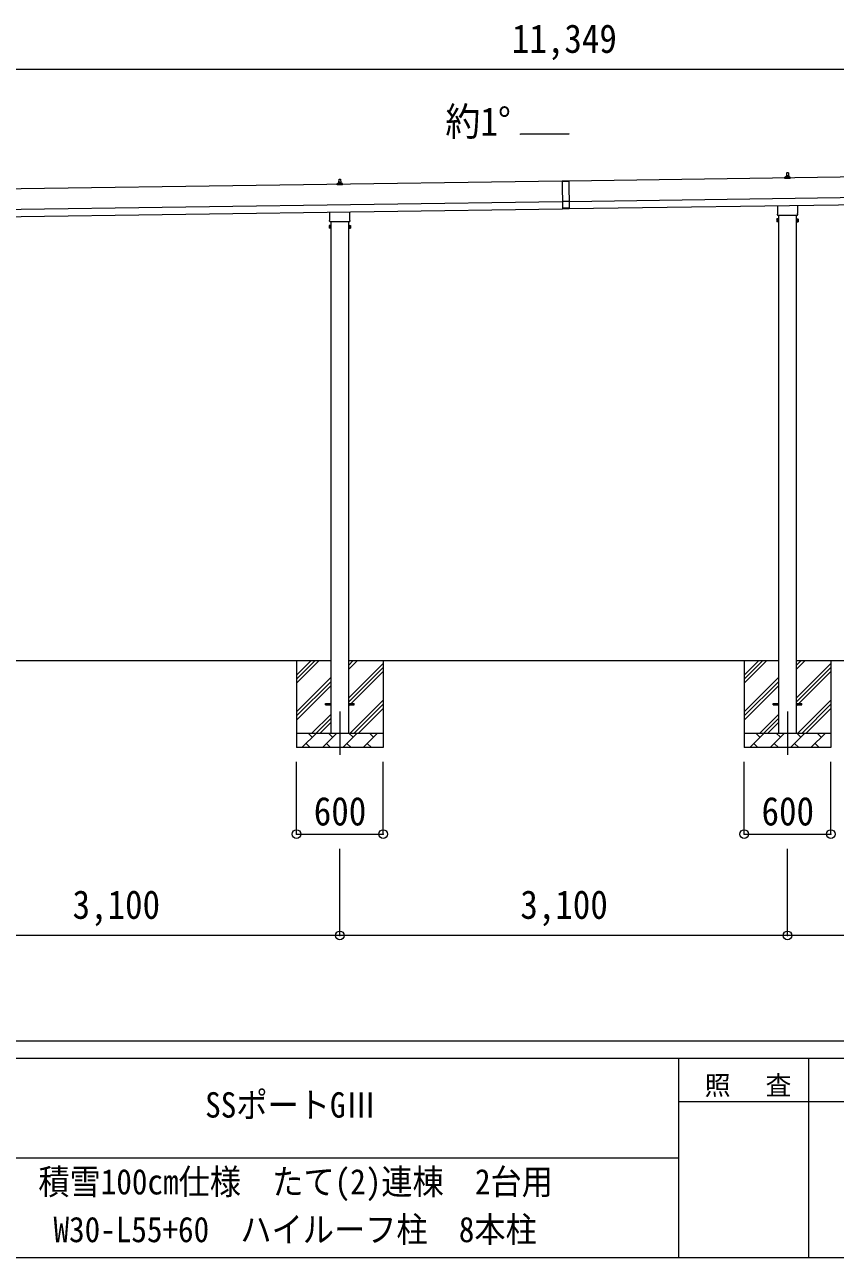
# Model space of a CAD drawing. Units: millimetres at full size, sheet at 1:60. Extents: x -16864 to 16864, y -11640 to 11640.
# Drawn here: x 875 to 6488, y -11640 to -3101 of the extents above; entities that cross this region are included whole.
import ezdxf
from ezdxf.enums import TextEntityAlignment as Align

# ---------------------------------------------------------------- set-up
doc = ezdxf.new("R2010")
doc.units = ezdxf.units.MM
doc.header["$LTSCALE"] = 60
doc.header["$PDMODE"] = 32
doc.header["$PDSIZE"] = 60
doc.linetypes.add('CHAIN1', pattern=[8, 5, -1, 1, -1])
for name, color, linetype, lineweight in [('0-1_Defpoints', 7, 'CHAIN1', 9), ('0-2_TEXT1', 4, 'Continuous', 9), ('0-3_SHAPE', 7, 'Continuous', 9), ('0-7_PARTS2', 7, 'Continuous', 9), ('0-8_TABLE1', 6, 'Continuous', 9), ('F-0', 7, 'Continuous', 9)]:
    doc.layers.add(name, color=color, linetype=linetype, lineweight=lineweight)
doc.styles.add('ＭＳ ゴシック', font='')
doc.styles.get('ＭＳ ゴシック').set_extended_font_data('MS Gothic')

msp = doc.modelspace()

# ---------------------------------------------------------------- linework, layer by layer
at = {"layer": '0-1_Defpoints'}
for p, q in [((3056.7, -7858.64), (3056.7, -8207.64)), ((6156.7, -7858.64), (6156.7, -8207.64))]:
    msp.add_line(p, q, dxfattribs=at)
at = {"layer": '0-2_TEXT1'}
for p, q in [((4644.6, -3857.81), (4308.6, -3862.61)), ((3051, -4195.1), (3051.73, -4171.57)), ((3052.73, -4170.6), (3061.28, -4170.6)), ((3062.28, -4171.57), (3063, -4195.1)), ((10247.38, -4105.22), (4641.76, -4185.3)), ((6138.75, -4166.31), (6138.75, -4158.6)), ((6175.25, -4166.31), (6138.75, -4166.31)), ((6139.14, -4157.81), (6174.87, -4157.81)), ((6139.52, -4157.63), (6146.24, -4156)), ((6146.62, -4155.81), (6167.39, -4155.81)), ((6147, -4155.03), (6147, -4150.81)), ((6148, -4150.81), (6166, -4150.81)), ((6151, -4150.81), (6151.73, -4127.29)), ((6152.73, -4126.31), (6161.28, -4126.31)), ((6162.28, -4127.29), (6163, -4150.81)), ((6167, -4155.03), (6167, -4150.81)), ((6174.49, -4157.63), (6167.77, -4156)), ((6175.25, -4166.31), (6175.25, -4158.6)), ((4596.76, -4185.95), (-1033.7, -4266.38)), ((3038.75, -4210.6), (3038.75, -4202.88)), ((3075.25, -4210.6), (3038.75, -4210.6)), ((3039.14, -4202.1), (3074.87, -4202.1)), ((3039.52, -4201.91), (3046.24, -4200.28)), ((3046.62, -4200.1), (3067.39, -4200.1)), ((3047, -4199.31), (3047, -4195.1)), ((3048, -4195.1), (3066, -4195.1)), ((3067, -4199.31), (3067, -4195.1)), ((3074.49, -4201.91), (3067.77, -4200.28)), ((3075.25, -4210.6), (3075.25, -4202.88)), ((4596.75, -4184.95), (4641.75, -4184.3)), ((4596.75, -4184.95), (4599.5, -4377.43)), ((4641.76, -4185.3), (4596.76, -4185.95)), ((4641.75, -4184.3), (4644.5, -4376.79)), ((4643.76, -4325.29), (10249.38, -4245.21)), ((-1031.7, -4406.37), (4598.76, -4325.93)), ((4643.77, -4326.29), (4598.78, -4326.93)), ((4644.47, -4375.29), (10250.09, -4295.21)), ((6088.4, -4410.3), (6088.4, -4354.66)), ((6225, -4352.71), (6225, -4410.3)), ((-1030.99, -4456.36), (4599.48, -4375.93)), ((2988.4, -4454.58), (2988.4, -4398.94)), ((3125, -4396.99), (3125, -4454.58)), ((4644.42, -4371.79), (4599.43, -4372.43)), ((4644.5, -4376.79), (4599.5, -4377.43)), ((6086.7, -4419.07), (6086.7, -4413.57)), ((6224.63, -4422.57), (6088.76, -4422.57)), ((6094.2, -4422.57), (6094.2, -8008.64)), ((6219.2, -8008.64), (6219.2, -4422.57)), ((6226.7, -4413.57), (6226.7, -4419.07)), ((2982.7, -4492.86), (2983.46, -4491.54)), ((2982.7, -4492.86), (2982.7, -4509.86)), ((2982.7, -4509.86), (2983.46, -4511.17)), ((2989.7, -4496.45), (2983.46, -4496.45)), ((2989.7, -4506.26), (2983.46, -4506.26)), ((2989.7, -4511.17), (2983.46, -4511.17)), ((2986.7, -4463.36), (2986.7, -4457.86)), ((3124.63, -4466.86), (2988.76, -4466.86)), ((2992.2, -4510.56), (2989.7, -4510.56)), ((2994.2, -4466.86), (2994.2, -8008.64)), ((3119.2, -8008.64), (3119.2, -4466.86)), ((3121.2, -4510.56), (3123.7, -4510.56)), ((3123.7, -4496.45), (3129.94, -4496.45)), ((3123.7, -4506.26), (3129.94, -4506.26)), ((3123.7, -4511.17), (3129.94, -4511.17)), ((3126.7, -4457.86), (3126.7, -4463.36)), ((3130.7, -4492.86), (3129.94, -4491.54)), ((3130.7, -4509.86), (3129.94, -4511.17)), ((3130.7, -4492.86), (3130.7, -4509.86)), ((6082.7, -4448.57), (6083.46, -4447.26)), ((6082.7, -4448.57), (6082.7, -4465.57)), ((6082.7, -4465.57), (6083.46, -4466.89)), ((6089.7, -4452.16), (6083.46, -4452.16)), ((6089.7, -4461.98), (6083.46, -4461.98)), ((6089.7, -4466.89), (6083.46, -4466.89)), ((6092.2, -4466.27), (6089.7, -4466.27)), ((6221.2, -4466.27), (6223.7, -4466.27)), ((6223.7, -4452.16), (6229.94, -4452.16)), ((6223.7, -4461.98), (6229.94, -4461.98)), ((6223.7, -4466.89), (6229.94, -4466.89)), ((6230.7, -4448.57), (6229.94, -4447.26)), ((6230.7, -4465.57), (6229.94, -4466.89)), ((6230.7, -4448.57), (6230.7, -4465.57)), ((2956.7, -7804.14), (2994.2, -7804.14)), ((2956.7, -7813.14), (2956.7, -7804.14)), ((2956.7, -7804.14), (2994.2, -7804.14)), ((2956.7, -7813.14), (2956.7, -7804.14)), ((2956.7, -7813.14), (2994.2, -7813.14)), ((2956.7, -7813.14), (2994.2, -7813.14)), ((3119.2, -7804.14), (3156.7, -7804.14)), ((3119.2, -7804.14), (3156.7, -7804.14)), ((3119.2, -7813.14), (3156.7, -7813.14)), ((3119.2, -7813.14), (3156.7, -7813.14)), ((3156.7, -7813.14), (3156.7, -7804.14)), ((3156.7, -7813.14), (3156.7, -7804.14)), ((6056.7, -7804.14), (6094.2, -7804.14)), ((6056.7, -7813.14), (6056.7, -7804.14)), ((6056.7, -7804.14), (6094.2, -7804.14)), ((6056.7, -7813.14), (6056.7, -7804.14)), ((6056.7, -7813.14), (6094.2, -7813.14)), ((6056.7, -7813.14), (6094.2, -7813.14)), ((6219.2, -7804.14), (6256.7, -7804.14)), ((6219.2, -7804.14), (6256.7, -7804.14)), ((6219.2, -7813.14), (6256.7, -7813.14)), ((6219.2, -7813.14), (6256.7, -7813.14)), ((6256.7, -7813.14), (6256.7, -7804.14)), ((6256.7, -7813.14), (6256.7, -7804.14))]:
    msp.add_line(p, q, dxfattribs=at)
for points in [[(2989.7, -4511.17), (2989.7, -4491.54), (2983.46, -4491.54)], [(2989.7, -4510.56), (2989.7, -4492.16), (2992.2, -4492.16)], [(3123.7, -4510.56), (3123.7, -4492.16), (3121.2, -4492.16)], [(3123.7, -4511.17), (3123.7, -4491.54), (3129.94, -4491.54)], [(6089.7, -4466.89), (6089.7, -4447.26), (6083.46, -4447.26)], [(6089.7, -4466.27), (6089.7, -4447.87), (6092.2, -4447.87)], [(6223.7, -4466.27), (6223.7, -4447.87), (6221.2, -4447.87)], [(6223.7, -4466.89), (6223.7, -4447.26), (6229.94, -4447.26)]]:
    msp.add_lwpolyline(points, dxfattribs=at)
for points in [[(2992.2, -4511.86), (2992.2, -4490.86), (2994.2, -4490.86), (2994.2, -4511.86)], [(3121.2, -4511.86), (3121.2, -4490.86), (3119.2, -4490.86), (3119.2, -4511.86)], [(6092.2, -4467.57), (6092.2, -4446.57), (6094.2, -4446.57), (6094.2, -4467.57)], [(6221.2, -4467.57), (6221.2, -4446.57), (6219.2, -4446.57), (6219.2, -4467.57)]]:
    msp.add_lwpolyline(points, close=True, dxfattribs=at)
for centre, radius, start, end in [((3052.73, -4171.6), 1, 90, 178.60509), ((3061.28, -4171.6), 1, 1.39491, 90), ((6139.75, -4158.6), 1, 103.62699, 180), ((6146, -4155.03), 1, 283.62699, 0), ((6151.09, -4151.45), 4.13, 90, 171.17633), ((6148, -4151.81), 1, 90, 180), ((6152.73, -4127.31), 1, 90, 178.60509), ((6160.34, -4150.81), 4.83, 133.60282, 180), ((6153.67, -4150.81), 4.83, 0, 46.39718), ((6161.28, -4127.31), 1, 1.39491, 90), ((6162.92, -4151.45), 4.13, 8.82367, 90), ((6166, -4151.81), 1, 0, 90), ((6168, -4155.03), 1, 180, 256.37301), ((6174.25, -4158.6), 1, 0, 76.37301), ((3039.75, -4202.88), 1, 103.62699, 180), ((3046, -4199.31), 1, 283.62699, 0), ((3051.09, -4195.73), 4.13, 90, 171.17633), ((3048, -4196.1), 1, 90, 180), ((3060.34, -4195.1), 4.83, 133.60282, 180), ((3053.67, -4195.1), 4.83, 0, 46.39718), ((3062.92, -4195.73), 4.13, 8.82367, 90), ((3066, -4196.1), 1, 0, 90), ((3068, -4199.31), 1, 180, 256.37301), ((3074.25, -4202.88), 1, 0, 76.37301), ((6090.7, -4413.57), 4, 125.09963, 180), ((6090.7, -4419.07), 4, 180, 194.47751), ((6090.7, -4419.07), 4, 194.47751, 241.04498), ((6222.7, -4419.07), 4, 298.95502, 345.52249), ((6222.7, -4413.57), 4, 0, 54.90037), ((6222.7, -4419.07), 4, 345.52249, 0), ((2987.04, -4494), 4.34, 145.61575, 214.38425), ((2998.94, -4501.36), 16.24, 162.41205, 197.58795), ((2987.04, -4508.72), 4.34, 145.61575, 214.38425), ((2990.7, -4457.86), 4, 125.09963, 180), ((2990.7, -4463.36), 4, 180, 194.47751), ((2990.7, -4463.36), 4, 194.47751, 241.04498), ((3122.7, -4463.36), 4, 298.95502, 345.52249), ((3122.7, -4457.86), 4, 0, 54.90037), ((3122.7, -4463.36), 4, 345.52249, 0), ((3126.35, -4494), 4.34, 325.61575, 34.38425), ((3114.46, -4501.36), 16.24, 342.41205, 17.58795), ((3126.35, -4508.72), 4.34, 325.61575, 34.38425), ((6087.04, -4449.71), 4.34, 145.61575, 214.38425), ((6087.04, -4464.43), 4.34, 145.61575, 214.38425), ((6098.94, -4457.07), 16.24, 162.41205, 197.58795), ((6226.35, -4449.71), 4.34, 325.61575, 34.38425), ((6214.46, -4457.07), 16.24, 342.41205, 17.58795), ((6226.35, -4464.43), 4.34, 325.61575, 34.38425)]:
    msp.add_arc(centre, radius, start, end, dxfattribs=at)
at = {"layer": '0-3_SHAPE'}
for p, q in [((2994.2, -7508.64), (19.2, -7508.64)), ((2756.7, -7508.64), (2756.7, -8108.64)), ((2756.7, -7607.12), (2855.18, -7508.64)), ((2756.7, -7663.69), (2911.75, -7508.64)), ((2756.7, -7635.41), (2883.46, -7508.64)), ((6094.2, -7508.64), (3119.2, -7508.64)), ((3119.2, -7565.75), (3176.31, -7508.64)), ((3119.2, -7537.47), (3148.02, -7508.64)), ((3356.7, -7508.64), (3356.7, -8108.64)), ((5856.7, -7508.64), (5856.7, -8108.64)), ((5856.7, -7607.12), (5955.18, -7508.64)), ((5856.7, -7663.69), (6011.75, -7508.64)), ((5856.7, -7635.41), (5983.46, -7508.64)), ((9194.2, -7508.64), (6219.2, -7508.64)), ((6219.2, -7565.75), (6276.31, -7508.64)), ((6219.2, -7537.47), (6248.02, -7508.64)), ((6456.7, -7508.64), (6456.7, -8108.64)), ((3119.2, -7763.74), (3356.7, -7526.24)), ((3119.2, -7792.02), (3356.7, -7554.52)), ((3119.2, -7820.31), (3356.7, -7582.81)), ((6219.2, -7763.74), (6456.7, -7526.24)), ((6219.2, -7792.02), (6456.7, -7554.52)), ((6219.2, -7820.31), (6456.7, -7582.81)), ((2756.7, -7861.68), (2994.2, -7624.18)), ((2756.7, -7889.97), (2994.2, -7652.47)), ((2756.7, -7918.25), (2994.2, -7680.75)), ((5856.7, -7861.68), (6094.2, -7624.18)), ((5856.7, -7889.97), (6094.2, -7652.47)), ((5856.7, -7918.25), (6094.2, -7680.75)), ((3128.85, -8008.64), (3356.7, -7780.8)), ((3157.14, -8008.64), (3356.7, -7809.08)), ((3185.42, -8008.64), (3356.7, -7837.37)), ((6228.85, -8008.64), (6456.7, -7780.8)), ((6257.14, -8008.64), (6456.7, -7809.08)), ((6285.42, -8008.64), (6456.7, -7837.37)), ((2864.3, -8008.64), (2994.2, -7878.74)), ((2892.58, -8008.64), (2994.2, -7907.02)), ((2920.86, -8008.64), (2994.2, -7935.31)), ((5964.3, -8008.64), (6094.2, -7878.74)), ((5992.58, -8008.64), (6094.2, -7907.02)), ((6020.86, -8008.64), (6094.2, -7935.31)), ((2756.7, -8008.64), (3356.7, -8008.64)), ((2794.56, -8108.64), (2894.56, -8008.64)), ((2866.01, -8037.2), (2837.46, -8008.64)), ((2935.99, -8108.64), (3035.99, -8008.64)), ((3007.43, -8037.2), (2978.88, -8008.64)), ((3077.41, -8108.64), (3177.41, -8008.64)), ((3148.85, -8037.2), (3120.3, -8008.64)), ((3218.83, -8108.64), (3318.83, -8008.64)), ((3290.27, -8037.2), (3261.72, -8008.64)), ((5856.7, -8008.64), (6456.7, -8008.64)), ((5894.56, -8108.64), (5994.56, -8008.64)), ((5966.01, -8037.2), (5937.46, -8008.64)), ((6035.99, -8108.64), (6135.99, -8008.64)), ((6107.43, -8037.2), (6078.88, -8008.64)), ((6177.41, -8108.64), (6277.41, -8008.64)), ((6248.85, -8037.2), (6220.3, -8008.64)), ((6318.83, -8108.64), (6418.83, -8008.64)), ((6390.27, -8037.2), (6361.72, -8008.64)), ((3356.7, -8108.64), (2756.7, -8108.64)), ((2823.12, -8080.09), (2851.67, -8108.64)), ((2964.54, -8080.09), (2993.09, -8108.64)), ((3105.96, -8080.09), (3134.51, -8108.64)), ((3247.38, -8080.09), (3275.94, -8108.64)), ((6456.7, -8108.64), (5856.7, -8108.64)), ((5923.12, -8080.09), (5951.67, -8108.64)), ((6064.54, -8080.09), (6093.09, -8108.64)), ((6205.96, -8080.09), (6234.51, -8108.64)), ((6347.38, -8080.09), (6375.94, -8108.64))]:
    msp.add_line(p, q, dxfattribs=at)
at = {"layer": '0-7_PARTS2', "color": 4}
for p, q in [((4308.6, -3862.61), (4308.6, -3857.81)), ((4308.6, -3857.81), (4644.6, -3857.81))]:
    msp.add_line(p, q, dxfattribs=at)
at = {"layer": '0-8_TABLE1'}
for p, q in [((10282.7, -3411), (-1066.3, -3411)), ((2756.7, -8707.64), (2756.7, -8207.64)), ((3356.7, -8707.64), (3356.7, -8207.64)), ((5856.7, -8707.64), (5856.7, -8207.64)), ((6456.7, -8707.64), (6456.7, -8207.64)), ((2756.7, -8707.64), (3356.7, -8707.64)), ((5856.7, -8707.64), (6456.7, -8707.64)), ((3056.7, -9409.64), (3056.7, -8809.64)), ((6156.7, -9409.64), (6156.7, -8809.64)), ((3056.7, -9409.64), (-43.3, -9409.64)), ((6156.7, -9409.64), (3056.7, -9409.64)), ((9256.7, -9409.64), (6156.7, -9409.64))]:
    msp.add_line(p, q, dxfattribs=at)
for p in [(2756.7, -8707.64), (3356.7, -8707.64), (5856.7, -8707.64), (6456.7, -8707.64), (3056.7, -9409.64), (6156.7, -9409.64)]:
    msp.add_point(p, dxfattribs=at)
at = {"layer": 'F-0', "color": 5, "lineweight": 5}
for p, q in [((-16864.12, -10140), (16015.88, -10140)), ((-16864.12, -10260), (10682.37, -10260)), ((5402.37, -10260), (5402.37, -11640)), ((6302.37, -10260), (6302.37, -11640)), ((5402.37, -10560), (9002.37, -10560)), ((-6897.63, -10950), (5402.37, -10950)), ((-16864.12, -11640), (16015.88, -11640))]:
    msp.add_line(p, q, dxfattribs=at)

# ---------------------------------------------------------------- texts
at = {"layer": '0-7_PARTS2', "style": 'ＭＳ ゴシック', "width": 0.9}
msp.add_text('約1°', height=197.9, dxfattribs=at).set_placement((3787.52, -3930.37), align=Align.BOTTOM_LEFT)
at = {"layer": '0-8_TABLE1', "color": 7, "style": 'ＭＳ ゴシック', "width": 0.9}
for s, p in [('11,349', (4248.2, -3356)), ('600', (2876.7, -8707.64)), ('600', (5976.7, -8707.64)), ('3,100', (1206.7, -9354.64)), ('3,100', (4306.7, -9354.64))]:
    msp.add_text(s, height=197.9, dxfattribs=at).set_placement(p, align=Align.BOTTOM_LEFT)
at = {"layer": 'F-0', "style": 'ＭＳ ゴシック', "width": 0.9}
for s, p in [('SSポートGⅢ', (2124.87, -10725)), ('積雪100cm仕様\u3000たて(2)連棟\u30002台用', (969.87, -11256.91)), ('W30-L55+60\u3000ハイルーフ柱\u30008本柱', (1074.87, -11587.74))]:
    msp.add_text(s, height=176, dxfattribs=at).set_placement(p, align=Align.BOTTOM_LEFT)
at = {"layer": 'F-0', "insert": (5582.37, -10530), "char_height": 132, "attachment_point": 7, "style": 'ＭＳ ゴシック'}
msp.add_mtext('\\T1.17;照\u3000査', dxfattribs=at)

doc.saveas('drawing.dxf')
